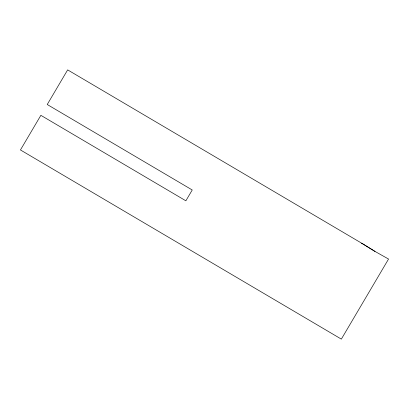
<?xml version="1.0" encoding="UTF-8"?>
<svg xmlns="http://www.w3.org/2000/svg" width="409" height="409" viewBox="0 0 409 409"><rect width="100%" height="100%" fill="white"/><g stroke="black" fill="none" stroke-linecap="round" stroke-linejoin="round"><path stroke-width="0.61" d="M361.807 243.278L67.654 69.883L47.239 104.51L192.24 189.981L185.86 200.804L40.864 115.328L20.45 149.955L341.346 339.117L388.55 259.045L375.017 251.438L361.807 243.278L375.017 251.438"/></g></svg>
